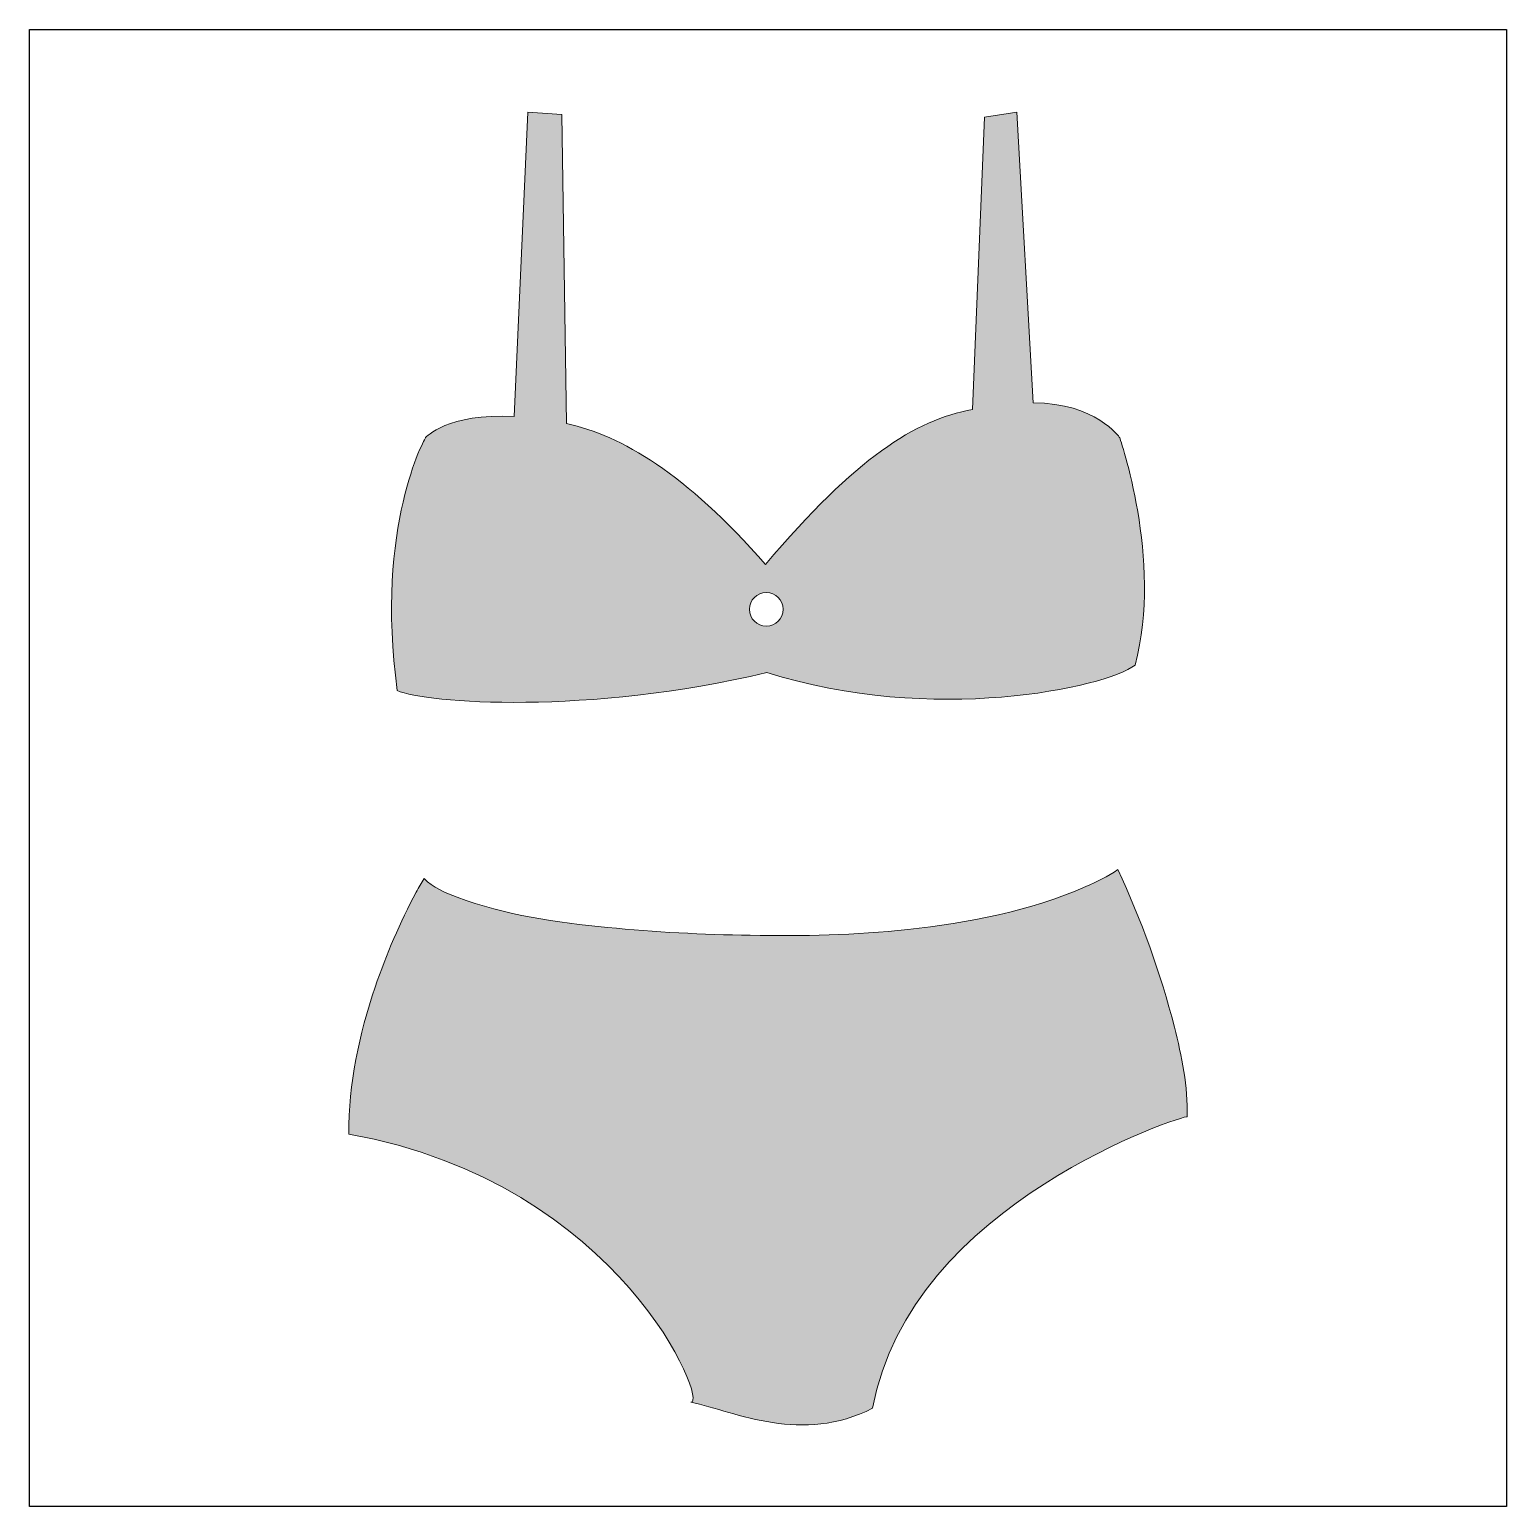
# Model space of a CAD drawing. Header units: inches. Extents: x 0 to 114, y 0 to 114.
import ezdxf

# ---------------------------------------------------------------- set-up
doc = ezdxf.new("R2010")
doc.units = ezdxf.units.IN
doc.header["$MEASUREMENT"] = 0
doc.layers.add('Image Background', color=7, linetype='Continuous')
doc.layers.add('Layer 1', color=7, linetype='Continuous')
picture_1 = doc.add_image_def('image1.png', size_in_pixel=(1350, 1350))

msp = doc.modelspace()

# ---------------------------------------------------------------- hatches: boundary and pattern name
at = {"layer": 'Layer 1', "true_color": 0xf399c0}
h = msp.add_hatch(color=231, dxfattribs=at)
h.dxf.hatch_style = 2
edge = h.paths.add_edge_path()
edge.add_spline(control_points=[(77.67, 85.41), (77.67, 85.41), (76.4, 107.91), (76.4, 107.91), (76.4, 107.91), (73.9, 107.53), (73.9, 107.53), (73.9, 107.53), (72.98, 84.89), (72.98, 84.89), (68.51, 84.06), (64, 81.22), (56.96, 72.9), (50.73, 80.01), (45.85, 82.84), (41.56, 83.81), (41.56, 83.81), (41.2, 107.72), (41.2, 107.72), (41.2, 107.72), (38.57, 107.91), (38.57, 107.91), (38.57, 107.91), (37.5, 84.34), (37.5, 84.34), (32.37, 84.64), (30.65, 82.73), (30.65, 82.73), (30.65, 82.73), (26.72, 75.92), (28.46, 63.15), (30.64, 62.14), (43.29, 61.25), (57.05, 64.54), (69.86, 60.48), (83.21, 63.34), (85.57, 65.12), (87.7, 73.32), (84.36, 82.73), (84.36, 82.73), (84.36, 82.73), (82.51, 85.4), (77.67, 85.41)], knot_values=[0, 0, 0, 0, 1, 1, 1, 2, 2, 2, 3, 3, 3, 4, 4, 4, 5, 5, 5, 6, 6, 6, 7, 7, 7, 8, 8, 8, 9, 9, 9, 10, 10, 10, 11, 11, 11, 12, 12, 12, 13, 13, 13, 14, 14, 14, 14], degree=3, periodic=1)
edge = h.paths.add_edge_path()
edge.add_spline(control_points=[(55.71, 69.43), (55.71, 70.14), (56.3, 70.74), (57.02, 70.74), (57.73, 70.74), (58.33, 70.14), (58.33, 69.43), (58.33, 68.72), (57.73, 68.12), (57.02, 68.12), (56.3, 68.12), (55.71, 68.72), (55.71, 69.43)], knot_values=[0, 0, 0, 0, 1, 1, 1, 2, 2, 2, 3, 3, 3, 4, 4, 4, 4], degree=3, periodic=1)
h = msp.add_hatch(color=231, dxfattribs=at)
h.dxf.hatch_style = 2
edge = h.paths.add_edge_path()
edge.add_spline(control_points=[(24.71, 28.82), (24.69, 32.69), (25.51, 36.54), (26.75, 40.2), (27.61, 42.73), (28.67, 45.2), (29.93, 47.55), (30.13, 47.9), (30.32, 48.25), (30.53, 48.6), (31.16, 47.89), (32.24, 47.49), (33.1, 47.16), (36.78, 45.73), (40.83, 45.2), (44.73, 44.81), (48.4, 44.44), (52.09, 44.27), (55.78, 44.2), (59.85, 44.13), (63.92, 44.21), (67.97, 44.65), (72.65, 45.16), (77.42, 46.06), (81.74, 47.97), (82.59, 48.35), (83.47, 48.75), (84.23, 49.3), (86.03, 45.39), (87.54, 41.27), (88.6, 37.1), (89.17, 34.84), (89.65, 32.5), (89.59, 30.16), (89.62, 30.37), (68.14, 23.57), (65.25, 7.6), (59.79, 4.82), (54.76, 7.27), (51.17, 8.08), (52.59, 7.76), (45.96, 24.97), (24.71, 28.82)], knot_values=[0, 0, 0, 0, 1, 1, 1, 2, 2, 2, 3, 3, 3, 4, 4, 4, 5, 5, 5, 6, 6, 6, 7, 7, 7, 8, 8, 8, 9, 9, 9, 10, 10, 10, 11, 11, 11, 12, 12, 12, 13, 13, 13, 14, 14, 14, 14], degree=3, periodic=1)

# ---------------------------------------------------------------- linework, layer by layer
at = {"layer": 'Layer 1', "lineweight": 0}
for points, knots in [([(77.67, 85.41), (77.67, 85.41), (76.4, 107.91), (76.4, 107.91), (76.4, 107.91), (73.9, 107.53), (73.9, 107.53), (73.9, 107.53), (72.98, 84.89), (72.98, 84.89), (68.51, 84.06), (64, 81.22), (56.96, 72.9), (50.73, 80.01), (45.85, 82.84), (41.56, 83.81), (41.56, 83.81), (41.2, 107.72), (41.2, 107.72), (41.2, 107.72), (38.57, 107.91), (38.57, 107.91), (38.57, 107.91), (37.5, 84.34), (37.5, 84.34), (32.37, 84.64), (30.65, 82.73), (30.65, 82.73), (30.65, 82.73), (26.72, 75.92), (28.46, 63.15), (30.64, 62.14), (43.29, 61.25), (57.05, 64.54), (69.86, 60.48), (83.21, 63.34), (85.57, 65.12), (87.7, 73.32), (84.36, 82.73), (84.36, 82.73), (84.36, 82.73), (82.51, 85.4), (77.67, 85.41)], [0, 0, 0, 0, 1, 1, 1, 2, 2, 2, 3, 3, 3, 4, 4, 4, 5, 5, 5, 6, 6, 6, 7, 7, 7, 8, 8, 8, 9, 9, 9, 10, 10, 10, 11, 11, 11, 12, 12, 12, 13, 13, 13, 14, 14, 14, 14]), ([(55.71, 69.43), (55.71, 70.14), (56.3, 70.74), (57.02, 70.74), (57.73, 70.74), (58.33, 70.14), (58.33, 69.43), (58.33, 68.72), (57.73, 68.12), (57.02, 68.12), (56.3, 68.12), (55.71, 68.72), (55.71, 69.43)], [0, 0, 0, 0, 1, 1, 1, 2, 2, 2, 3, 3, 3, 4, 4, 4, 4]), ([(24.71, 28.82), (24.69, 32.69), (25.51, 36.54), (26.75, 40.2), (27.61, 42.73), (28.67, 45.2), (29.93, 47.55), (30.13, 47.9), (30.32, 48.25), (30.53, 48.6), (31.16, 47.89), (32.24, 47.49), (33.1, 47.16), (36.78, 45.73), (40.83, 45.2), (44.73, 44.81), (48.4, 44.44), (52.09, 44.27), (55.78, 44.2), (59.85, 44.13), (63.92, 44.21), (67.97, 44.65), (72.65, 45.16), (77.42, 46.06), (81.74, 47.97), (82.59, 48.35), (83.47, 48.75), (84.23, 49.3), (86.03, 45.39), (87.54, 41.27), (88.6, 37.1), (89.17, 34.84), (89.65, 32.5), (89.59, 30.16), (89.62, 30.37), (68.14, 23.57), (65.25, 7.6), (59.79, 4.82), (54.76, 7.27), (51.17, 8.08), (52.59, 7.76), (45.96, 24.97), (24.71, 28.82)], [0, 0, 0, 0, 1, 1, 1, 2, 2, 2, 3, 3, 3, 4, 4, 4, 5, 5, 5, 6, 6, 6, 7, 7, 7, 8, 8, 8, 9, 9, 9, 10, 10, 10, 11, 11, 11, 12, 12, 12, 13, 13, 13, 14, 14, 14, 14])]:
    msp.add_open_spline(points, degree=3, knots=knots, dxfattribs=at)

# ---------------------------------------------------------------- pictures from other files: only their frames are drawn
at = {"layer": 'Image Background'}
image = msp.add_image(picture_1, insert=(0, 0), size_in_units=(114.3, 114.3), dxfattribs=at)

doc.saveas('drawing.dxf')
